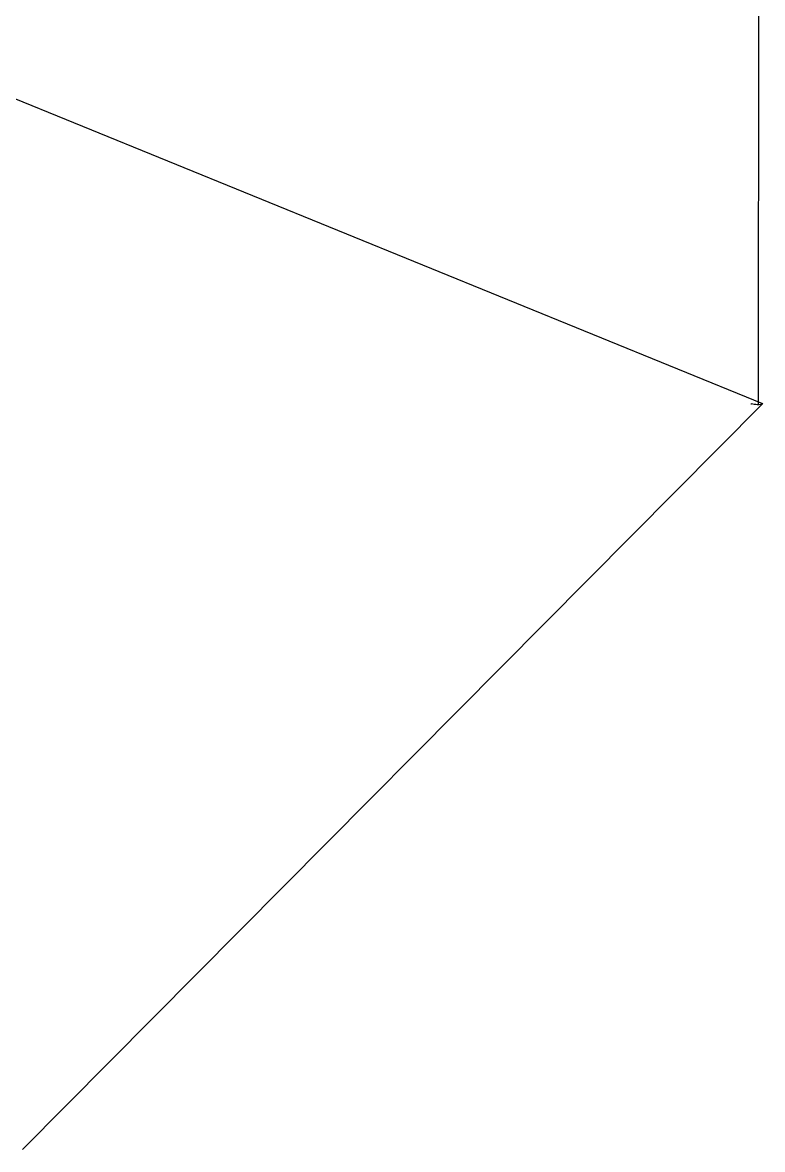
# Model space of a CAD drawing. Header units: millimetres. Extents: x 6781 to 13993, y -7973 to 4183.
# Drawn here: x 7891.1 to 8048.5, y -6429.5 to -6190 of the extents above; entities that cross this region are included whole.
import ezdxf

# ---------------------------------------------------------------- set-up
doc = ezdxf.new("R2010")
doc.units = ezdxf.units.MM
doc.header["$LTSCALE"] = 307.34
doc.layers.get('0').update_dxf_attribs({"linetype": 'CONTINUOUS'})

msp = doc.modelspace()

# ---------------------------------------------------------------- linework, layer by layer
at = {"color": 0, "linetype": 'Continuous'}
for p, q in [((8047.66659, -6271.28913), (8047.67008, -6012.68903)), ((7891.13548, -6429.54064), (8048.41763, -6271.14552)), ((8048.41763, -6271.14552), (8047.77374, -6271.2908)), ((8048.47715, -6271.00114), (8048.41763, -6271.14552))]:
    msp.add_line(p, q, dxfattribs=at)
msp.add_line((7850.07258, -6190.13445), (8048.47715, -6271.00114))
msp.add_arc((8050.29619, -6249.10703), 22.37383, 258.9798639, 259.2450962, dxfattribs=at)
at = {"color": 0, "linetype": 'Continuous', "extrusion": (0, 0, -1)}
msp.add_ellipse((7948.4783, -6229.86945), major_axis=(-99.98457, 41.20941), ratio=0.041855563, start_param=-3.040112651, end_param=-3.031386004, dxfattribs=at)
at = {"color": 0, "linetype": 'Continuous'}
msp.add_open_spline([(8047.66659, -6271.28913), (8047.56267, -6271.28617), (8047.04363, -6271.25197), (8046.52963, -6271.16545), (8046.12106, -6271.08785)], degree=3, knots=[0, 0, 0, 0, 0.19999, 1, 1, 1, 1], dxfattribs=at)

doc.saveas('drawing.dxf')
